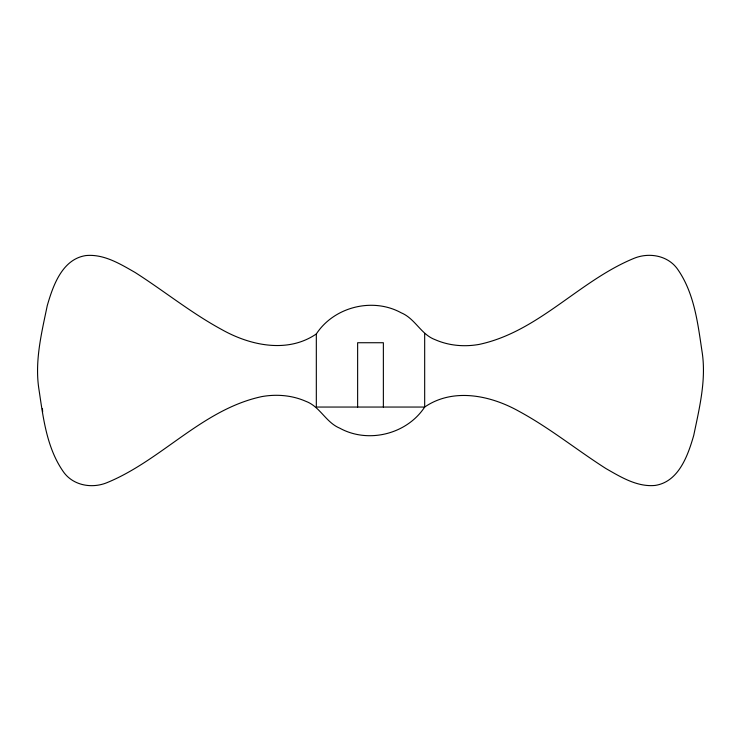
<?xml version="1.0" encoding="UTF-8"?>
<svg xmlns="http://www.w3.org/2000/svg" width="741" height="741" viewBox="0 0 741 741"><rect width="100%" height="100%" fill="white"/><g stroke="black" fill="none" stroke-linecap="round" stroke-linejoin="round"><path stroke-width="1.11" d="M316.324 333.95C334.098 306.783 372.732 297.15 401.177 312.795C415.247 318.621 420.925 334.432 435.097 339.656C448.898 345.751 464.375 347.038 479.158 344.408C538.466 331.736 579.017 280.978 633.787 258.433C649.107 252.014 668.428 255.45 678.006 269.798C694.382 293.575 697.79 323.289 701.977 351.123C706.562 379.364 699.458 407.809 693.733 435.393C687.981 455.345 678.765 481.928 655.025 485.448C637.112 487.124 620.865 477.084 605.962 468.571C576.767 449.944 549.729 427.974 519.228 411.431C490.894 395.453 453.353 387.348 424.676 407.05C406.902 434.217 368.268 443.85 339.823 428.205C325.753 422.379 320.075 406.568 305.903 401.344C292.102 395.249 276.625 393.962 261.842 396.592C202.534 409.264 161.983 460.022 107.213 482.567C91.893 488.986 72.572 485.55 62.994 471.202C46.618 447.425 43.21 417.711 39.023 389.877C34.438 361.636 41.542 333.191 47.267 305.607C53.019 285.655 62.235 259.072 85.975 255.552C103.888 253.876 120.135 263.916 135.038 272.429C164.233 291.056 191.271 313.026 221.772 329.569C250.106 345.547 287.647 353.652 316.324 333.95L316.324 407.05L424.676 407.05L424.676 333.95M42.441 408.523L42.635 411.987M383.366 407.05L383.366 342.731L357.634 342.731L357.634 407.05"/></g></svg>
